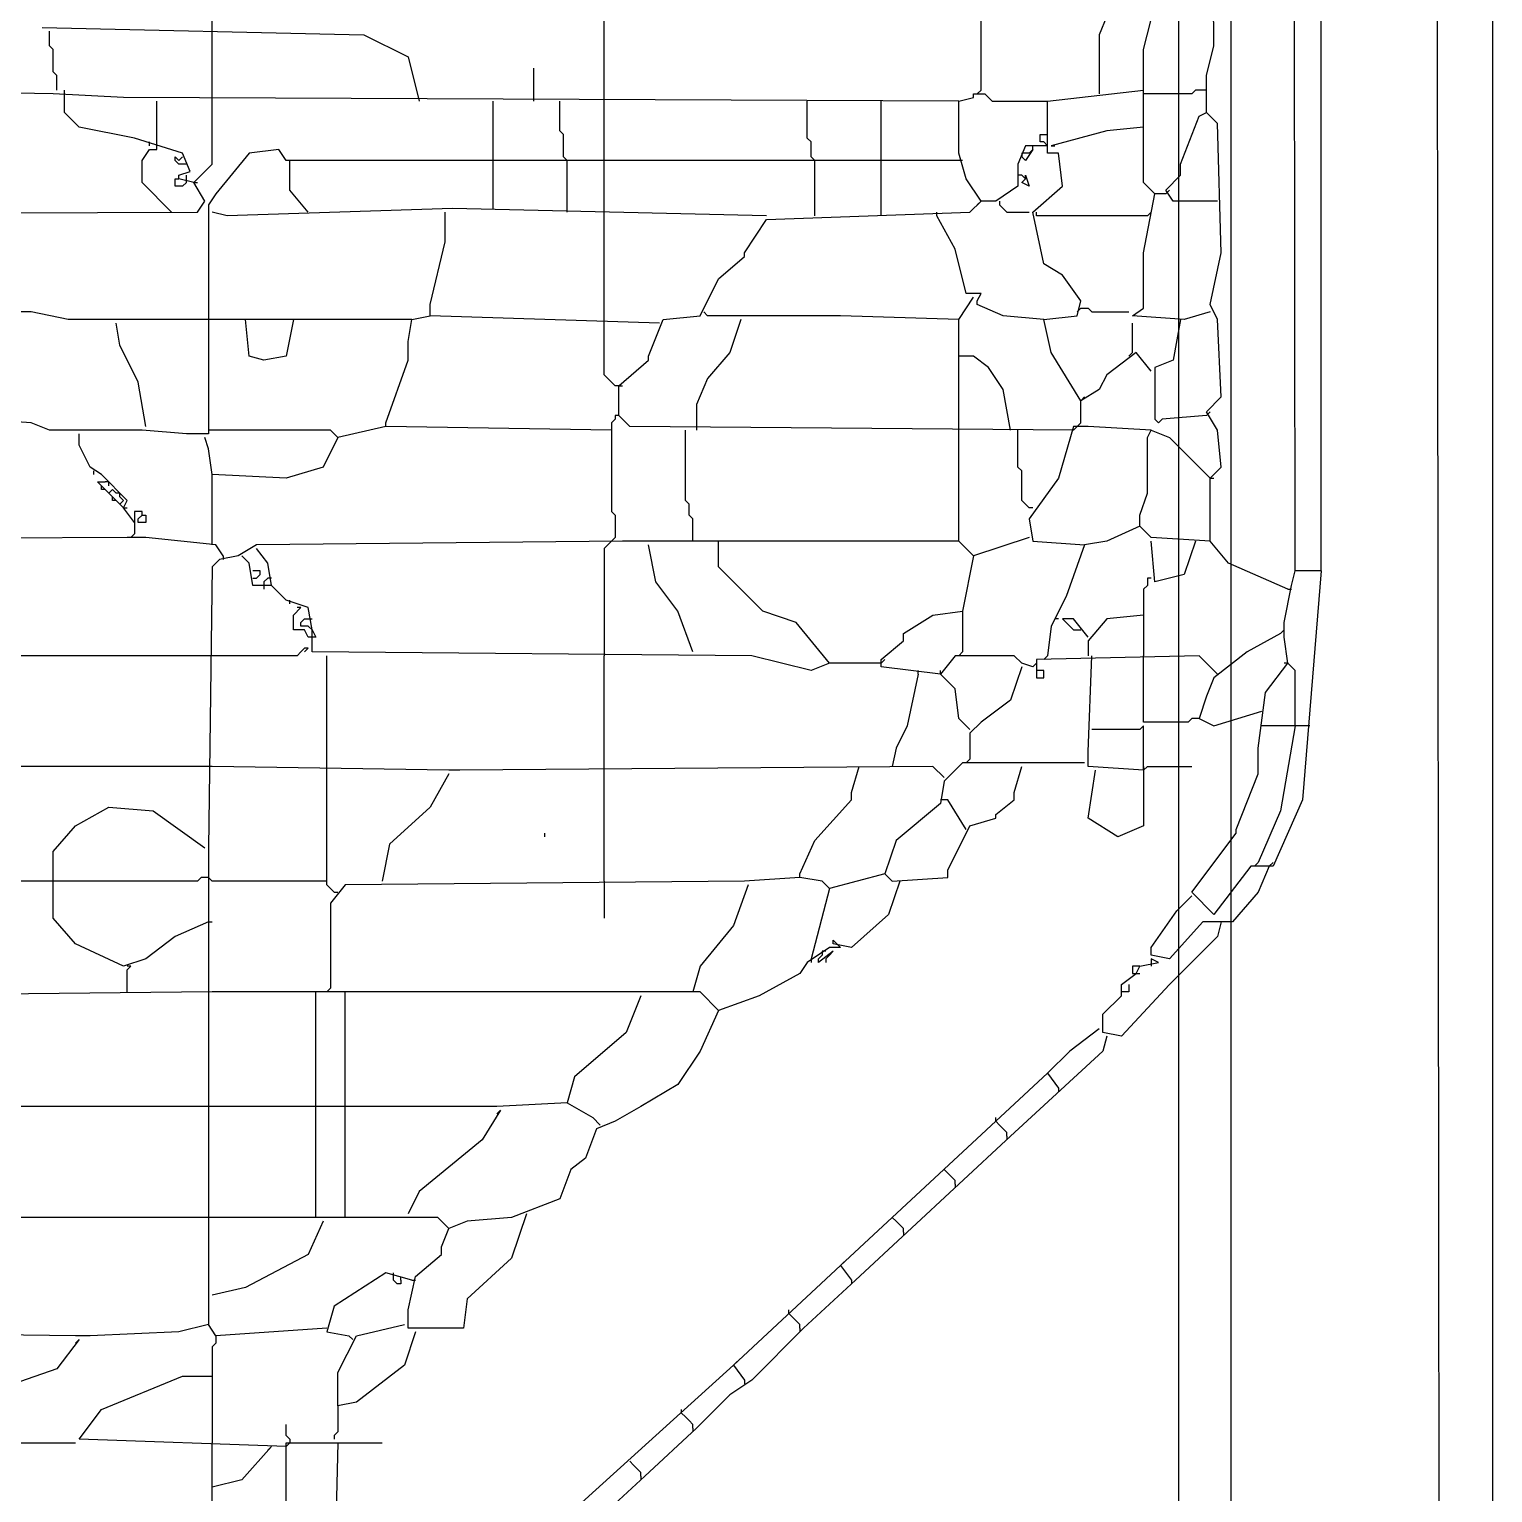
# Model space of a CAD drawing. Extents: x 4511820 to 5180432, y -1526536 to -944957.
# Drawn here: x 5149192.7 to 5149472.5, y -1028707.9 to -1028428.1 of the extents above; entities that cross this region are included whole.
import ezdxf

# ---------------------------------------------------------------- set-up
doc = ezdxf.new("R2010")
doc.units = 0
doc.header["$MEASUREMENT"] = 0
doc.layers.add('ZZ-chladenie', color=133, linetype='CONTINUOUS')

msp = doc.modelspace()

# ---------------------------------------------------------------- linework, layer by layer
at = {"layer": 'ZZ-chladenie'}
for p, q in [((5149472.5, -1028973.604), (5149472.5, -1026604.74)), ((5149472.5, -1028973.604), (5149472.5, -1026604.74)), ((5149412.5, -1028913.604), (5149412.5, -1026664.74)), ((5149422.5, -1028913.604), (5149422.5, -1026664.74)), ((5149462.295, -1028772.579), (5149461.589, -1028005.201)), ((5149434.737, -1028531.625), (5149434.03, -1028024.279)), ((5149439.683, -1028531.625), (5149439.683, -1028036.292)), ((5149419.191, -1028431.287), (5149418.485, -1028289.258)), ((5149227.701, -1028428.46), (5149227.701, -1028415.035)), ((5149302.601, -1028441.885), (5149302.601, -1028415.035)), ((5149374.675, -1028439.766), (5149374.675, -1028418.567)), ((5149398.7, -1028425.633), (5149397.286, -1028429.167)), ((5149405.766, -1028431.993), (5149407.886, -1028423.514)), ((5149195.196, -1028427.753), (5149256.671, -1028429.167)), ((5149196.61, -1028431.287), (5149196.61, -1028428.46)), ((5149227.701, -1028441.885), (5149227.701, -1028428.46)), ((5149197.317, -1028431.993), (5149196.61, -1028431.287)), ((5149256.671, -1028429.167), (5149265.15, -1028433.406)), ((5149397.286, -1028429.167), (5149397.286, -1028440.472)), ((5149417.778, -1028436.939), (5149419.191, -1028431.287)), ((5149197.317, -1028436.233), (5149197.317, -1028431.993)), ((5149265.15, -1028433.406), (5149267.271, -1028441.885)), ((5149405.766, -1028457.431), (5149405.766, -1028431.993)), ((5149198.023, -1028436.939), (5149197.317, -1028436.233)), ((5149198.023, -1028439.766), (5149198.023, -1028436.939)), ((5149289.175, -1028441.885), (5149289.175, -1028435.526)), ((5149417.778, -1028444.005), (5149417.778, -1028436.939)), ((5149197.317, -1028440.472), (5149159.16, -1028439.766)), ((5149199.436, -1028440.472), (5149199.436, -1028439.766)), ((5149374.675, -1028439.766), (5149373.968, -1028440.472)), ((5149387.394, -1028441.885), (5149405.766, -1028439.766)), ((5149415.659, -1028439.766), (5149414.952, -1028440.472)), ((5149417.778, -1028439.766), (5149415.659, -1028439.766)), ((5149210.742, -1028441.179), (5149197.317, -1028440.472)), ((5149199.436, -1028444.005), (5149199.436, -1028440.472)), ((5149370.436, -1028441.885), (5149210.742, -1028441.179)), ((5149217.101, -1028451.071), (5149217.101, -1028441.885)), ((5149227.701, -1028453.898), (5149227.701, -1028441.885)), ((5149281.403, -1028453.191), (5149281.403, -1028441.885)), ((5149294.122, -1028447.539), (5149294.122, -1028441.885)), ((5149302.601, -1028453.191), (5149302.601, -1028441.885)), ((5149341.464, -1028448.952), (5149341.464, -1028441.885)), ((5149355.597, -1028453.191), (5149355.597, -1028441.885)), ((5149370.436, -1028441.885), (5149373.262, -1028441.179)), ((5149370.436, -1028451.778), (5149370.436, -1028441.885)), ((5149373.262, -1028441.179), (5149373.262, -1028440.472)), ((5149373.262, -1028440.472), (5149375.382, -1028440.472)), ((5149375.382, -1028440.472), (5149376.795, -1028441.885)), ((5149376.795, -1028441.885), (5149387.394, -1028441.885)), ((5149387.394, -1028451.778), (5149387.394, -1028441.885)), ((5149414.952, -1028440.472), (5149405.766, -1028440.472)), ((5149202.262, -1028446.832), (5149199.436, -1028444.005)), ((5149412.832, -1028453.898), (5149416.365, -1028444.712)), ((5149416.365, -1028444.712), (5149417.778, -1028444.005)), ((5149419.898, -1028446.126), (5149417.778, -1028444.005)), ((5149212.862, -1028448.952), (5149202.262, -1028446.832)), ((5149294.828, -1028448.245), (5149294.122, -1028447.539)), ((5149294.828, -1028452.485), (5149294.828, -1028448.245)), ((5149385.981, -1028449.658), (5149385.981, -1028448.245)), ((5149385.981, -1028448.245), (5149387.394, -1028448.245)), ((5149398.7, -1028447.539), (5149388.101, -1028450.365)), ((5149405.766, -1028446.832), (5149398.7, -1028447.539)), ((5149420.605, -1028470.857), (5149419.898, -1028446.126)), ((5149222.048, -1028451.778), (5149212.862, -1028448.952)), ((5149214.275, -1028453.191), (5149215.688, -1028451.071)), ((5149215.688, -1028450.365), (5149215.688, -1028449.658)), ((5149215.688, -1028451.071), (5149217.101, -1028451.071)), ((5149240.419, -1028451.071), (5149234.766, -1028451.778)), ((5149241.832, -1028453.191), (5149240.419, -1028451.071)), ((5149342.171, -1028449.658), (5149341.464, -1028448.952)), ((5149342.171, -1028452.485), (5149342.171, -1028449.658)), ((5149383.155, -1028450.365), (5149381.741, -1028453.898)), ((5149387.394, -1028450.365), (5149383.155, -1028450.365)), ((5149384.568, -1028451.071), (5149383.155, -1028453.191)), ((5149384.568, -1028451.071), (5149383.861, -1028451.778)), ((5149384.568, -1028451.071), (5149384.568, -1028450.365)), ((5149386.688, -1028449.658), (5149385.981, -1028449.658)), ((5149387.394, -1028450.365), (5149386.688, -1028449.658)), ((5149388.101, -1028450.365), (5149388.807, -1028450.365)), ((5149214.275, -1028457.431), (5149214.275, -1028453.191)), ((5149220.635, -1028453.191), (5149220.635, -1028452.485)), ((5149220.635, -1028452.485), (5149221.341, -1028453.191)), ((5149221.341, -1028453.898), (5149220.635, -1028453.191)), ((5149221.341, -1028453.191), (5149222.048, -1028452.485)), ((5149222.754, -1028453.898), (5149221.341, -1028453.898)), ((5149223.461, -1028455.311), (5149222.048, -1028451.778)), ((5149224.167, -1028457.431), (5149227.701, -1028453.898)), ((5149234.766, -1028451.778), (5149228.407, -1028459.551)), ((5149371.142, -1028453.191), (5149241.832, -1028453.191)), ((5149242.539, -1028458.844), (5149242.539, -1028453.191)), ((5149281.403, -1028462.377), (5149281.403, -1028453.191)), ((5149295.535, -1028453.191), (5149294.828, -1028452.485)), ((5149295.535, -1028463.084), (5149295.535, -1028453.191)), ((5149302.601, -1028463.084), (5149302.601, -1028453.191)), ((5149342.878, -1028453.191), (5149342.171, -1028452.485)), ((5149342.878, -1028463.791), (5149342.878, -1028453.191)), ((5149355.597, -1028463.791), (5149355.597, -1028453.191)), ((5149371.849, -1028456.724), (5149370.436, -1028451.778)), ((5149381.741, -1028453.898), (5149381.741, -1028458.137)), ((5149383.155, -1028451.778), (5149382.448, -1028451.778)), ((5149382.448, -1028451.778), (5149382.448, -1028452.485)), ((5149383.155, -1028453.191), (5149382.448, -1028452.485)), ((5149383.861, -1028451.778), (5149383.155, -1028451.778)), ((5149389.514, -1028451.778), (5149387.394, -1028451.778)), ((5149390.221, -1028458.137), (5149389.514, -1028451.778)), ((5149412.832, -1028456.018), (5149412.832, -1028453.898)), ((5149221.341, -1028456.018), (5149223.461, -1028455.311)), ((5149221.341, -1028456.724), (5149221.341, -1028456.018)), ((5149222.754, -1028457.431), (5149222.754, -1028456.018)), ((5149382.448, -1028456.018), (5149381.741, -1028456.018)), ((5149383.155, -1028456.724), (5149382.448, -1028456.018)), ((5149383.155, -1028456.724), (5149383.155, -1028456.018)), ((5149383.155, -1028456.018), (5149383.861, -1028458.137)), ((5149410.006, -1028458.844), (5149412.832, -1028456.018)), ((5149219.928, -1028463.084), (5149214.275, -1028457.431)), ((5149220.635, -1028458.137), (5149220.635, -1028456.724)), ((5149220.635, -1028456.724), (5149221.341, -1028456.724)), ((5149222.048, -1028458.137), (5149220.635, -1028458.137)), ((5149224.167, -1028457.431), (5149221.341, -1028456.724)), ((5149222.754, -1028457.431), (5149222.048, -1028458.137)), ((5149224.167, -1028457.431), (5149224.874, -1028457.431)), ((5149226.287, -1028460.964), (5149224.167, -1028457.431)), ((5149246.072, -1028463.084), (5149242.539, -1028458.844)), ((5149374.675, -1028460.964), (5149371.849, -1028456.724)), ((5149381.741, -1028458.137), (5149377.502, -1028460.964)), ((5149382.448, -1028457.431), (5149383.155, -1028456.724)), ((5149383.861, -1028458.137), (5149382.448, -1028457.431)), ((5149384.568, -1028463.084), (5149390.221, -1028458.137)), ((5149407.886, -1028459.551), (5149405.766, -1028457.431)), ((5149410.006, -1028459.551), (5149410.712, -1028458.844)), ((5149411.419, -1028460.964), (5149410.006, -1028458.844)), ((5149224.874, -1028463.084), (5149226.287, -1028460.964)), ((5149228.407, -1028459.551), (5149226.994, -1028461.671)), ((5149226.994, -1028461.671), (5149226.994, -1028505.48)), ((5149372.555, -1028463.084), (5149374.675, -1028460.964)), ((5149374.675, -1028460.964), (5149373.968, -1028461.671)), ((5149377.502, -1028460.964), (5149374.675, -1028460.964)), ((5149378.208, -1028460.964), (5149378.208, -1028461.671)), ((5149378.208, -1028461.671), (5149378.915, -1028462.377)), ((5149405.766, -1028470.857), (5149407.886, -1028459.551)), ((5149410.006, -1028459.551), (5149407.886, -1028459.551)), ((5149419.898, -1028460.964), (5149411.419, -1028460.964)), ((5149030.556, -1028463.791), (5149224.874, -1028463.084)), ((5149230.527, -1028463.791), (5149227.701, -1028463.084)), ((5149273.63, -1028462.377), (5149230.527, -1028463.791)), ((5149272.217, -1028468.737), (5149272.217, -1028463.084)), ((5149333.692, -1028463.791), (5149273.63, -1028462.377)), ((5149302.601, -1028483.576), (5149302.601, -1028463.084)), ((5149329.453, -1028470.857), (5149333.692, -1028464.497)), ((5149333.692, -1028464.497), (5149372.555, -1028463.084)), ((5149366.196, -1028463.791), (5149366.196, -1028463.084)), ((5149369.729, -1028470.15), (5149366.196, -1028463.791)), ((5149378.915, -1028462.377), (5149379.621, -1028463.084)), ((5149379.621, -1028463.084), (5149383.861, -1028463.084)), ((5149386.688, -1028472.976), (5149384.568, -1028463.084)), ((5149385.275, -1028463.791), (5149385.275, -1028463.084)), ((5149406.473, -1028463.791), (5149385.275, -1028463.791)), ((5149406.473, -1028463.791), (5149407.18, -1028463.084)), ((5149269.39, -1028480.749), (5149272.217, -1028468.737)), ((5149371.849, -1028478.629), (5149369.729, -1028470.15)), ((5149324.506, -1028475.803), (5149329.453, -1028471.563)), ((5149329.453, -1028471.563), (5149329.453, -1028470.857)), ((5149390.221, -1028475.096), (5149386.688, -1028472.976)), ((5149405.766, -1028481.455), (5149405.766, -1028470.857)), ((5149418.485, -1028480.749), (5149420.605, -1028470.857)), ((5149320.973, -1028482.869), (5149324.506, -1028475.803)), ((5149393.754, -1028480.042), (5149390.221, -1028475.096)), ((5149374.675, -1028478.629), (5149371.849, -1028478.629)), ((5149373.968, -1028480.042), (5149374.675, -1028478.629)), ((5149193.076, -1028482.162), (5149039.035, -1028481.455)), ((5149269.39, -1028482.869), (5149269.39, -1028480.749)), ((5149370.436, -1028483.576), (5149373.262, -1028479.336)), ((5149373.968, -1028480.749), (5149373.968, -1028480.042)), ((5149378.915, -1028482.869), (5149373.968, -1028480.749)), ((5149393.047, -1028482.869), (5149393.754, -1028480.042)), ((5149393.754, -1028481.455), (5149393.047, -1028482.162)), ((5149393.754, -1028481.455), (5149395.167, -1028481.455)), ((5149395.167, -1028481.455), (5149395.873, -1028482.162)), ((5149403.646, -1028482.869), (5149405.766, -1028481.455)), ((5149419.898, -1028483.576), (5149418.485, -1028480.749)), ((5149200.143, -1028483.576), (5149193.076, -1028482.162)), ((5149227.701, -1028483.576), (5149200.143, -1028483.576)), ((5149210.035, -1028488.522), (5149209.328, -1028484.282)), ((5149265.857, -1028483.576), (5149227.701, -1028483.576)), ((5149234.766, -1028490.641), (5149234.06, -1028483.576)), ((5149243.246, -1028483.576), (5149241.832, -1028490.641)), ((5149265.15, -1028487.815), (5149265.857, -1028483.576)), ((5149265.857, -1028483.576), (5149269.39, -1028482.869)), ((5149313.2, -1028484.282), (5149269.39, -1028482.869)), ((5149302.601, -1028494.175), (5149302.601, -1028483.576)), ((5149311.08, -1028490.641), (5149313.907, -1028483.576)), ((5149313.907, -1028483.576), (5149320.973, -1028482.869)), ((5149322.386, -1028482.869), (5149321.68, -1028482.162)), ((5149347.824, -1028482.869), (5149322.386, -1028482.869)), ((5149328.746, -1028483.576), (5149326.625, -1028489.935)), ((5149370.436, -1028483.576), (5149347.824, -1028482.869)), ((5149370.436, -1028490.641), (5149370.436, -1028483.576)), ((5149386.688, -1028483.576), (5149378.915, -1028482.869)), ((5149386.688, -1028483.576), (5149393.047, -1028482.869)), ((5149388.101, -1028489.935), (5149386.688, -1028483.576)), ((5149395.873, -1028482.162), (5149402.94, -1028482.162)), ((5149413.539, -1028483.576), (5149403.646, -1028482.869)), ((5149403.646, -1028489.935), (5149403.646, -1028484.282)), ((5149412.832, -1028483.576), (5149411.419, -1028491.348)), ((5149418.485, -1028482.162), (5149413.539, -1028483.576)), ((5149420.605, -1028498.414), (5149419.898, -1028483.576)), ((5149213.568, -1028495.588), (5149210.035, -1028488.522)), ((5149265.15, -1028491.348), (5149265.15, -1028487.815)), ((5149326.625, -1028489.935), (5149322.386, -1028494.881)), ((5149393.754, -1028499.121), (5149388.101, -1028489.935)), ((5149404.353, -1028489.935), (5149398.7, -1028494.175)), ((5149403.646, -1028489.935), (5149402.94, -1028490.641)), ((5149407.18, -1028493.468), (5149404.353, -1028489.935)), ((5149237.593, -1028491.348), (5149234.766, -1028490.641)), ((5149241.832, -1028490.641), (5149237.593, -1028491.348)), ((5149260.911, -1028503.361), (5149265.15, -1028491.348)), ((5149305.428, -1028496.294), (5149311.08, -1028491.348)), ((5149311.08, -1028491.348), (5149311.08, -1028490.641)), ((5149370.436, -1028504.774), (5149370.436, -1028490.641)), ((5149373.262, -1028490.641), (5149370.436, -1028490.641)), ((5149376.089, -1028492.762), (5149373.262, -1028490.641)), ((5149378.915, -1028497.001), (5149376.089, -1028492.762)), ((5149411.419, -1028491.348), (5149407.886, -1028492.762)), ((5149407.886, -1028492.762), (5149407.886, -1028502.654)), ((5149214.982, -1028504.067), (5149213.568, -1028495.588)), ((5149303.307, -1028494.881), (5149302.601, -1028494.175)), ((5149304.014, -1028495.588), (5149303.307, -1028494.881)), ((5149304.721, -1028496.294), (5149304.014, -1028495.588)), ((5149322.386, -1028494.881), (5149320.266, -1028499.828)), ((5149398.7, -1028494.175), (5149397.286, -1028497.001)), ((5149305.428, -1028496.294), (5149304.721, -1028496.294)), ((5149305.428, -1028496.294), (5149306.134, -1028496.294)), ((5149305.428, -1028501.948), (5149305.428, -1028496.294)), ((5149380.328, -1028504.774), (5149378.915, -1028497.001)), ((5149397.286, -1028497.001), (5149393.754, -1028499.121)), ((5149393.754, -1028499.121), (5149394.46, -1028498.414)), ((5149417.778, -1028501.241), (5149420.605, -1028498.414)), ((5149320.266, -1028499.828), (5149320.266, -1028504.774)), ((5149393.754, -1028503.361), (5149393.754, -1028499.121)), ((5149417.778, -1028501.948), (5149418.485, -1028501.241)), ((5149419.898, -1028504.774), (5149417.778, -1028501.241)), ((5149193.076, -1028503.361), (5149182.478, -1028502.654)), ((5149196.61, -1028504.774), (5149193.076, -1028503.361)), ((5149260.911, -1028504.067), (5149251.725, -1028506.187)), ((5149260.911, -1028504.067), (5149260.911, -1028503.361)), ((5149304.014, -1028504.774), (5149260.911, -1028504.067)), ((5149304.721, -1028502.654), (5149304.014, -1028503.361)), ((5149304.014, -1028503.361), (5149304.014, -1028520.319)), ((5149305.428, -1028501.948), (5149304.721, -1028501.948)), ((5149304.721, -1028501.948), (5149304.721, -1028502.654)), ((5149307.547, -1028504.067), (5149305.428, -1028501.948)), ((5149392.341, -1028504.774), (5149307.547, -1028504.067)), ((5149392.341, -1028504.067), (5149389.514, -1028513.96)), ((5149393.047, -1028504.067), (5149392.341, -1028504.774)), ((5149395.167, -1028504.067), (5149392.341, -1028504.067)), ((5149393.754, -1028503.361), (5149393.047, -1028504.067)), ((5149407.18, -1028504.774), (5149395.167, -1028504.067)), ((5149407.886, -1028502.654), (5149408.593, -1028503.361)), ((5149409.299, -1028502.654), (5149408.593, -1028503.361)), ((5149417.778, -1028501.948), (5149409.299, -1028502.654)), ((5149214.275, -1028504.774), (5149196.61, -1028504.774)), ((5149202.262, -1028507.6), (5149202.262, -1028505.48)), ((5149222.754, -1028505.48), (5149214.275, -1028504.774)), ((5149226.994, -1028505.48), (5149222.754, -1028505.48)), ((5149226.994, -1028508.307), (5149226.287, -1028506.187)), ((5149227.701, -1028504.774), (5149226.994, -1028504.774)), ((5149250.312, -1028504.774), (5149227.701, -1028504.774)), ((5149251.725, -1028506.187), (5149248.898, -1028511.84)), ((5149251.019, -1028505.48), (5149250.312, -1028504.774)), ((5149251.725, -1028506.187), (5149251.019, -1028505.48)), ((5149318.146, -1028518.199), (5149318.146, -1028504.774)), ((5149370.436, -1028525.972), (5149370.436, -1028504.774)), ((5149381.741, -1028511.84), (5149381.741, -1028504.774)), ((5149406.473, -1028506.187), (5149407.18, -1028504.774)), ((5149406.473, -1028516.786), (5149406.473, -1028506.187)), ((5149407.18, -1028504.774), (5149410.712, -1028506.187)), ((5149410.712, -1028506.187), (5149418.485, -1028513.96)), ((5149420.605, -1028511.84), (5149419.898, -1028504.774)), ((5149204.382, -1028511.84), (5149202.262, -1028507.6)), ((5149227.701, -1028513.253), (5149226.994, -1028508.307)), ((5149206.502, -1028513.253), (5149204.382, -1028511.84)), ((5149205.089, -1028513.253), (5149205.089, -1028512.546)), ((5149248.898, -1028511.84), (5149241.832, -1028513.96)), ((5149382.448, -1028512.546), (5149381.741, -1028511.84)), ((5149382.448, -1028518.199), (5149382.448, -1028512.546)), ((5149418.485, -1028513.96), (5149420.605, -1028511.84)), ((5149210.742, -1028519.612), (5149205.796, -1028514.666)), ((5149205.796, -1028514.666), (5149207.209, -1028514.666)), ((5149211.448, -1028518.199), (5149206.502, -1028513.253)), ((5149206.502, -1028516.08), (5149206.502, -1028515.373)), ((5149207.915, -1028514.666), (5149207.209, -1028514.666)), ((5149207.915, -1028515.373), (5149207.915, -1028514.666)), ((5149227.701, -1028526.679), (5149227.701, -1028513.253)), ((5149241.832, -1028513.96), (5149227.701, -1028513.253)), ((5149389.514, -1028513.96), (5149383.861, -1028521.732)), ((5149418.485, -1028513.96), (5149419.191, -1028513.96)), ((5149418.485, -1028525.972), (5149418.485, -1028513.96)), ((5149207.209, -1028516.08), (5149206.502, -1028516.08)), ((5149207.915, -1028516.786), (5149207.209, -1028516.08)), ((5149208.622, -1028516.08), (5149207.915, -1028516.786)), ((5149209.328, -1028516.786), (5149208.622, -1028516.08)), ((5149208.622, -1028518.199), (5149208.622, -1028517.493)), ((5149209.328, -1028518.199), (5149208.622, -1028518.199)), ((5149210.035, -1028516.786), (5149209.328, -1028516.786)), ((5149210.035, -1028517.493), (5149210.035, -1028516.786)), ((5149210.742, -1028518.199), (5149210.035, -1028517.493)), ((5149210.035, -1028518.906), (5149210.742, -1028518.199)), ((5149210.742, -1028519.612), (5149211.448, -1028518.199)), ((5149318.853, -1028518.906), (5149318.146, -1028518.199)), ((5149383.155, -1028518.906), (5149382.448, -1028518.199)), ((5149405.059, -1028521.026), (5149406.473, -1028516.786)), ((5149210.742, -1028519.612), (5149210.035, -1028518.906)), ((5149210.742, -1028519.612), (5149211.448, -1028519.612)), ((5149212.862, -1028522.439), (5149210.742, -1028519.612)), ((5149214.275, -1028520.319), (5149212.862, -1028520.319)), ((5149212.862, -1028520.319), (5149212.862, -1028524.559)), ((5149213.568, -1028521.732), (5149214.275, -1028521.026)), ((5149214.275, -1028521.026), (5149214.275, -1028520.319)), ((5149214.275, -1028521.026), (5149214.982, -1028521.026)), ((5149214.982, -1028521.026), (5149214.982, -1028522.439)), ((5149304.014, -1028520.319), (5149304.721, -1028521.026)), ((5149304.721, -1028521.026), (5149304.721, -1028525.266)), ((5149318.853, -1028521.026), (5149318.853, -1028518.906)), ((5149319.559, -1028521.732), (5149318.853, -1028521.026)), ((5149383.861, -1028519.612), (5149383.155, -1028518.906)), ((5149384.568, -1028519.612), (5149383.861, -1028519.612)), ((5149405.059, -1028523.146), (5149405.059, -1028521.026)), ((5149213.568, -1028522.439), (5149213.568, -1028521.732)), ((5149214.982, -1028522.439), (5149213.568, -1028522.439)), ((5149319.559, -1028525.972), (5149319.559, -1028521.732)), ((5149383.861, -1028521.732), (5149384.568, -1028525.972)), ((5149405.059, -1028523.146), (5149398.7, -1028525.972)), ((5149407.18, -1028525.266), (5149405.059, -1028523.146)), ((5149211.448, -1028525.266), (5149077.192, -1028525.972)), ((5149214.982, -1028525.266), (5149211.448, -1028525.266)), ((5149212.862, -1028524.559), (5149212.155, -1028525.266)), ((5149228.407, -1028526.679), (5149214.982, -1028525.266)), ((5149306.134, -1028525.972), (5149236.18, -1028526.679)), ((5149304.014, -1028525.972), (5149303.307, -1028526.679)), ((5149304.721, -1028525.266), (5149304.014, -1028525.972)), ((5149370.436, -1028525.972), (5149306.134, -1028525.972)), ((5149324.506, -1028530.919), (5149324.506, -1028525.972)), ((5149373.262, -1028528.798), (5149370.436, -1028525.972)), ((5149383.861, -1028525.266), (5149373.262, -1028528.798)), ((5149384.568, -1028525.972), (5149394.46, -1028526.679)), ((5149398.7, -1028525.972), (5149394.46, -1028526.679)), ((5149418.485, -1028525.972), (5149407.18, -1028525.266)), ((5149407.886, -1028533.745), (5149407.18, -1028525.972)), ((5149415.659, -1028525.972), (5149413.539, -1028532.332)), ((5149422.018, -1028530.212), (5149418.485, -1028525.972)), ((5149229.82, -1028528.798), (5149228.407, -1028526.679)), ((5149232.646, -1028528.798), (5149229.114, -1028529.505)), ((5149229.82, -1028528.798), (5149229.82, -1028529.505)), ((5149236.18, -1028526.679), (5149232.646, -1028528.798)), ((5149234.766, -1028530.212), (5149233.353, -1028528.798)), ((5149238.3, -1028530.212), (5149236.18, -1028527.385)), ((5149303.307, -1028526.679), (5149302.601, -1028527.385)), ((5149302.601, -1028527.385), (5149302.601, -1028547.877)), ((5149312.494, -1028533.745), (5149311.08, -1028526.679)), ((5149373.262, -1028528.798), (5149371.142, -1028539.398)), ((5149394.46, -1028526.679), (5149390.927, -1028536.571)), ((5149227.701, -1028530.919), (5149226.994, -1028584.621)), ((5149229.114, -1028529.505), (5149227.701, -1028530.919)), ((5149235.473, -1028534.451), (5149234.766, -1028530.212)), ((5149236.887, -1028531.625), (5149235.473, -1028531.625)), ((5149236.887, -1028532.332), (5149236.887, -1028531.625)), ((5149239.006, -1028534.451), (5149238.3, -1028530.212)), ((5149332.985, -1028539.398), (5149324.506, -1028530.919)), ((5149433.324, -1028535.158), (5149422.018, -1028530.212)), ((5149434.03, -1028534.451), (5149434.737, -1028531.625)), ((5149439.683, -1028531.625), (5149434.737, -1028531.625)), ((5149439.683, -1028531.625), (5149436.15, -1028575.434)), ((5149235.473, -1028533.038), (5149236.18, -1028533.038)), ((5149239.006, -1028534.451), (5149235.473, -1028534.451)), ((5149236.18, -1028533.038), (5149236.887, -1028532.332)), ((5149238.3, -1028533.038), (5149237.593, -1028533.745)), ((5149237.593, -1028533.745), (5149237.593, -1028534.451)), ((5149237.593, -1028534.451), (5149237.593, -1028535.158)), ((5149239.006, -1028533.038), (5149238.3, -1028533.038)), ((5149241.832, -1028537.278), (5149239.006, -1028534.451)), ((5149316.733, -1028539.398), (5149312.494, -1028533.745)), ((5149406.473, -1028534.451), (5149405.766, -1028535.158)), ((5149407.18, -1028533.038), (5149406.473, -1028533.038)), ((5149406.473, -1028533.038), (5149406.473, -1028534.451)), ((5149413.539, -1028532.332), (5149407.886, -1028533.745)), ((5149432.617, -1028541.518), (5149434.03, -1028534.451)), ((5149246.072, -1028538.691), (5149241.832, -1028537.278)), ((5149242.539, -1028537.984), (5149242.539, -1028537.278)), ((5149390.927, -1028536.571), (5149388.101, -1028542.224)), ((5149405.766, -1028535.158), (5149405.766, -1028547.877)), ((5149433.324, -1028535.158), (5149434.03, -1028535.158)), ((5149243.246, -1028540.105), (5149244.659, -1028538.691)), ((5149243.246, -1028542.931), (5149243.246, -1028540.105)), ((5149244.659, -1028538.691), (5149243.953, -1028538.691)), ((5149246.779, -1028542.931), (5149246.072, -1028538.691)), ((5149319.559, -1028547.171), (5149316.733, -1028539.398)), ((5149339.345, -1028541.518), (5149332.985, -1028539.398)), ((5149359.837, -1028543.637), (5149365.489, -1028540.105)), ((5149365.489, -1028540.105), (5149371.142, -1028539.398)), ((5149371.142, -1028539.398), (5149371.142, -1028547.171)), ((5149405.766, -1028540.105), (5149398.7, -1028540.811)), ((5149245.366, -1028542.931), (5149243.246, -1028542.931)), ((5149244.659, -1028541.518), (5149245.366, -1028540.811)), ((5149244.659, -1028542.224), (5149244.659, -1028541.518)), ((5149246.072, -1028542.224), (5149244.659, -1028542.224)), ((5149245.366, -1028540.811), (5149246.072, -1028540.811)), ((5149246.072, -1028544.344), (5149245.366, -1028542.931)), ((5149246.072, -1028540.811), (5149246.779, -1028540.811)), ((5149246.779, -1028542.931), (5149246.072, -1028542.224)), ((5149246.779, -1028547.171), (5149246.779, -1028542.931)), ((5149246.779, -1028542.931), (5149247.485, -1028544.344)), ((5149345.704, -1028549.29), (5149339.345, -1028541.518)), ((5149388.101, -1028542.224), (5149387.394, -1028547.877)), ((5149389.514, -1028540.811), (5149388.807, -1028540.811)), ((5149392.341, -1028540.811), (5149390.221, -1028540.811)), ((5149390.221, -1028540.811), (5149392.341, -1028542.931)), ((5149395.167, -1028544.344), (5149392.341, -1028540.811)), ((5149392.341, -1028542.931), (5149393.754, -1028542.931)), ((5149398.7, -1028540.811), (5149395.167, -1028545.05)), ((5149431.911, -1028543.637), (5149432.617, -1028542.931)), ((5149432.617, -1028544.344), (5149432.617, -1028541.518)), ((5149247.485, -1028544.344), (5149246.072, -1028544.344)), ((5149355.597, -1028548.584), (5149359.837, -1028545.05)), ((5149359.837, -1028545.05), (5149359.837, -1028543.637)), ((5149395.167, -1028545.05), (5149395.167, -1028547.877)), ((5149431.911, -1028543.637), (5149425.551, -1028547.171)), ((5149433.324, -1028549.29), (5149432.617, -1028544.344)), ((5149227.701, -1028547.877), (5149077.192, -1028547.877)), ((5149243.953, -1028547.877), (5149227.701, -1028547.877)), ((5149244.659, -1028547.171), (5149243.953, -1028547.877)), ((5149245.366, -1028546.464), (5149244.659, -1028547.171)), ((5149246.072, -1028546.464), (5149245.366, -1028547.171)), ((5149246.072, -1028546.464), (5149245.366, -1028546.464)), ((5149330.866, -1028547.877), (5149246.779, -1028547.171)), ((5149249.605, -1028569.075), (5149249.605, -1028547.877)), ((5149302.601, -1028569.075), (5149302.601, -1028547.877)), ((5149342.171, -1028550.703), (5149330.866, -1028547.877)), ((5149355.597, -1028549.29), (5149356.303, -1028548.584)), ((5149355.597, -1028549.997), (5149355.597, -1028548.584)), ((5149369.729, -1028547.877), (5149366.902, -1028551.41)), ((5149381.034, -1028547.877), (5149369.729, -1028547.877)), ((5149371.142, -1028547.171), (5149370.436, -1028547.877)), ((5149382.448, -1028549.29), (5149381.034, -1028547.877)), ((5149416.365, -1028547.877), (5149385.275, -1028548.584)), ((5149385.275, -1028548.584), (5149385.275, -1028552.116)), ((5149387.394, -1028547.877), (5149386.688, -1028548.584)), ((5149395.167, -1028566.249), (5149395.873, -1028547.877)), ((5149405.766, -1028560.596), (5149405.766, -1028547.877)), ((5149419.898, -1028551.41), (5149416.365, -1028547.877)), ((5149425.551, -1028547.171), (5149419.191, -1028552.116)), ((5149345.704, -1028549.29), (5149342.171, -1028550.703)), ((5149355.597, -1028549.29), (5149345.704, -1028549.29)), ((5149366.902, -1028551.41), (5149355.597, -1028549.997)), ((5149362.663, -1028551.41), (5149360.543, -1028561.303)), ((5149362.663, -1028551.41), (5149362.663, -1028550.703)), ((5149366.902, -1028551.41), (5149366.902, -1028550.703)), ((5149369.729, -1028554.237), (5149366.902, -1028551.41)), ((5149382.448, -1028549.997), (5149380.328, -1028556.356)), ((5149384.568, -1028549.997), (5149382.448, -1028549.29)), ((5149384.568, -1028549.997), (5149385.275, -1028549.29)), ((5149386.688, -1028550.703), (5149385.275, -1028550.703)), ((5149386.688, -1028552.116), (5149386.688, -1028550.703)), ((5149429.084, -1028554.943), (5149433.324, -1028549.29)), ((5149433.324, -1028549.29), (5149432.617, -1028549.29)), ((5149434.03, -1028549.997), (5149433.324, -1028549.29)), ((5149434.737, -1028550.703), (5149434.03, -1028549.997)), ((5149434.737, -1028561.303), (5149434.737, -1028550.703)), ((5149370.436, -1028559.889), (5149369.729, -1028554.237)), ((5149385.275, -1028552.116), (5149386.688, -1028552.116)), ((5149419.191, -1028552.116), (5149417.778, -1028555.65)), ((5149380.328, -1028556.356), (5149374.675, -1028560.596)), ((5149417.778, -1028555.65), (5149416.365, -1028559.889)), ((5149427.671, -1028565.542), (5149429.084, -1028554.943)), ((5149372.555, -1028562.009), (5149370.436, -1028559.889)), ((5149414.952, -1028559.889), (5149414.245, -1028560.596)), ((5149416.365, -1028559.889), (5149414.952, -1028559.889)), ((5149416.365, -1028559.889), (5149419.191, -1028561.303)), ((5149419.191, -1028561.303), (5149428.377, -1028558.476)), ((5149360.543, -1028561.303), (5149358.423, -1028565.542)), ((5149374.675, -1028560.596), (5149372.555, -1028562.716)), ((5149372.555, -1028562.716), (5149372.555, -1028567.662)), ((5149405.059, -1028562.009), (5149395.873, -1028562.009)), ((5149405.766, -1028561.303), (5149405.059, -1028562.009)), ((5149414.245, -1028560.596), (5149405.766, -1028560.596)), ((5149405.766, -1028569.782), (5149405.766, -1028561.303)), ((5149437.564, -1028561.303), (5149428.377, -1028561.303)), ((5149434.737, -1028561.303), (5149431.911, -1028577.555)), ((5149358.423, -1028565.542), (5149357.716, -1028569.075)), ((5149427.671, -1028570.489), (5149427.671, -1028565.542)), ((5149371.142, -1028568.369), (5149367.609, -1028571.902)), ((5149373.968, -1028568.369), (5149371.142, -1028568.369)), ((5149372.555, -1028567.662), (5149371.849, -1028568.369)), ((5149394.46, -1028568.369), (5149373.968, -1028568.369)), ((5149395.167, -1028569.075), (5149395.167, -1028566.249)), ((5149227.701, -1028569.075), (5149077.192, -1028569.075)), ((5149272.923, -1028569.782), (5149227.701, -1028569.075)), ((5149249.605, -1028591.687), (5149249.605, -1028569.075)), ((5149272.923, -1028570.489), (5149269.39, -1028576.848)), ((5149275.044, -1028569.782), (5149272.923, -1028569.782)), ((5149365.489, -1028569.075), (5149275.044, -1028569.782)), ((5149302.601, -1028590.98), (5149302.601, -1028569.075)), ((5149349.944, -1028574.021), (5149351.357, -1028569.075)), ((5149367.609, -1028571.195), (5149365.489, -1028569.075)), ((5149381.034, -1028574.021), (5149382.448, -1028569.075)), ((5149405.766, -1028569.782), (5149395.167, -1028569.075)), ((5149395.167, -1028578.968), (5149396.58, -1028569.782)), ((5149405.766, -1028569.075), (5149405.766, -1028569.782)), ((5149405.766, -1028569.782), (5149406.473, -1028569.075)), ((5149405.766, -1028569.782), (5149405.766, -1028580.381)), ((5149406.473, -1028569.075), (5149414.952, -1028569.075)), ((5149423.432, -1028581.088), (5149427.671, -1028570.489)), ((5149349.944, -1028575.434), (5149349.944, -1028574.021)), ((5149367.609, -1028571.902), (5149366.902, -1028576.141)), ((5149381.034, -1028575.434), (5149381.034, -1028574.021)), ((5149201.556, -1028580.381), (5149207.915, -1028576.848)), ((5149207.915, -1028576.848), (5149216.395, -1028577.555)), ((5149269.39, -1028576.848), (5149261.618, -1028583.914)), ((5149342.878, -1028583.207), (5149349.944, -1028575.434)), ((5149366.902, -1028576.141), (5149358.423, -1028583.207)), ((5149367.609, -1028575.434), (5149366.902, -1028575.434)), ((5149368.316, -1028575.434), (5149367.609, -1028575.434)), ((5149371.849, -1028581.088), (5149368.316, -1028575.434)), ((5149377.502, -1028578.262), (5149381.034, -1028575.434)), ((5149436.15, -1028575.434), (5149430.498, -1028588.154)), ((5149216.395, -1028577.555), (5149226.287, -1028584.621)), ((5149372.555, -1028580.381), (5149377.502, -1028578.968)), ((5149377.502, -1028578.968), (5149377.502, -1028578.262)), ((5149400.82, -1028582.501), (5149395.167, -1028578.968)), ((5149431.911, -1028577.555), (5149427.671, -1028587.447)), ((5149197.317, -1028585.327), (5149201.556, -1028580.381)), ((5149291.296, -1028582.501), (5149291.296, -1028581.794)), ((5149368.316, -1028588.86), (5149372.555, -1028580.381)), ((5149405.766, -1028580.381), (5149400.82, -1028582.501)), ((5149414.952, -1028593.1), (5149423.432, -1028581.794)), ((5149423.432, -1028581.794), (5149423.432, -1028581.088)), ((5149197.317, -1028598.046), (5149197.317, -1028585.327)), ((5149226.994, -1028584.621), (5149226.994, -1028598.753)), ((5149261.618, -1028583.914), (5149260.205, -1028590.98)), ((5149340.051, -1028589.567), (5149342.878, -1028583.207)), ((5149358.423, -1028583.207), (5149356.303, -1028589.567)), ((5149426.258, -1028588.154), (5149419.191, -1028597.34)), ((5149430.498, -1028588.154), (5149426.258, -1028588.154)), ((5149427.671, -1028587.447), (5149426.964, -1028588.154)), ((5149429.791, -1028588.154), (5149427.671, -1028593.1)), ((5149429.791, -1028588.154), (5149430.498, -1028587.447)), ((5149196.61, -1028590.98), (5149077.192, -1028590.98)), ((5149224.874, -1028590.98), (5149196.61, -1028590.98)), ((5149225.58, -1028590.273), (5149224.874, -1028590.98)), ((5149226.287, -1028590.273), (5149225.58, -1028590.273)), ((5149226.994, -1028590.273), (5149226.287, -1028590.273)), ((5149227.701, -1028590.98), (5149226.994, -1028590.273)), ((5149249.605, -1028590.98), (5149227.701, -1028590.98)), ((5149329.453, -1028590.98), (5149253.139, -1028591.687)), ((5149302.601, -1028590.98), (5149302.601, -1028598.046)), ((5149340.051, -1028590.273), (5149329.453, -1028590.98)), ((5149340.051, -1028590.273), (5149340.051, -1028589.567)), ((5149344.291, -1028590.98), (5149340.051, -1028590.273)), ((5149345.704, -1028592.393), (5149344.291, -1028590.98)), ((5149356.303, -1028589.567), (5149345.704, -1028592.393)), ((5149356.303, -1028589.567), (5149357.716, -1028590.98)), ((5149359.13, -1028590.98), (5149357.01, -1028597.34)), ((5149357.716, -1028590.98), (5149368.316, -1028590.273)), ((5149368.316, -1028590.273), (5149368.316, -1028588.86)), ((5149250.312, -1028592.393), (5149249.605, -1028591.687)), ((5149253.139, -1028591.687), (5149250.312, -1028595.22)), ((5149251.019, -1028593.1), (5149250.312, -1028592.393)), ((5149251.019, -1028593.1), (5149251.725, -1028593.1)), ((5149330.159, -1028591.687), (5149327.332, -1028599.459)), ((5149345.704, -1028592.393), (5149342.171, -1028605.819)), ((5149412.125, -1028596.633), (5149414.952, -1028593.807)), ((5149419.191, -1028597.34), (5149414.952, -1028593.1)), ((5149427.671, -1028593.1), (5149422.725, -1028598.753)), ((5149250.312, -1028595.22), (5149250.312, -1028611.472)), ((5149201.556, -1028602.993), (5149197.317, -1028598.046)), ((5149226.994, -1028598.753), (5149220.635, -1028601.58)), ((5149226.994, -1028598.753), (5149227.701, -1028598.753)), ((5149226.994, -1028598.753), (5149226.994, -1028675.773)), ((5149357.01, -1028597.34), (5149349.944, -1028603.699)), ((5149407.18, -1028603.699), (5149412.125, -1028596.633)), ((5149417.072, -1028598.753), (5149410.712, -1028605.819)), ((5149422.725, -1028598.753), (5149417.072, -1028598.753)), ((5149420.605, -1028598.753), (5149419.898, -1028601.58)), ((5149220.635, -1028601.58), (5149214.982, -1028605.819)), ((5149327.332, -1028599.459), (5149320.973, -1028607.232)), ((5149419.898, -1028601.58), (5149410.712, -1028610.765)), ((5149210.742, -1028607.232), (5149201.556, -1028602.993)), ((5149345.704, -1028603.699), (5149341.464, -1028606.525)), ((5149346.411, -1028604.406), (5149343.584, -1028606.525)), ((5149344.998, -1028604.406), (5149344.291, -1028604.406)), ((5149344.291, -1028604.406), (5149344.291, -1028605.112)), ((5149347.824, -1028603.699), (5149345.704, -1028603.699)), ((5149346.411, -1028604.406), (5149345.704, -1028605.112)), ((5149346.411, -1028602.993), (5149346.411, -1028602.286)), ((5149346.411, -1028602.286), (5149347.824, -1028603.699)), ((5149349.944, -1028603.699), (5149346.411, -1028602.993)), ((5149407.18, -1028605.112), (5149407.18, -1028603.699)), ((5149214.982, -1028605.819), (5149210.742, -1028607.232)), ((5149211.448, -1028607.939), (5149212.155, -1028607.232)), ((5149212.155, -1028607.232), (5149211.448, -1028607.232)), ((5149320.973, -1028607.232), (5149319.559, -1028612.178)), ((5149341.464, -1028606.525), (5149340.051, -1028608.646)), ((5149342.171, -1028605.819), (5149342.171, -1028606.525)), ((5149343.584, -1028605.819), (5149344.291, -1028605.112)), ((5149343.584, -1028606.525), (5149343.584, -1028605.819)), ((5149345.704, -1028605.112), (5149344.998, -1028605.819)), ((5149344.998, -1028605.819), (5149344.998, -1028606.525)), ((5149405.059, -1028607.232), (5149403.646, -1028607.232)), ((5149403.646, -1028607.232), (5149403.646, -1028608.646)), ((5149404.353, -1028608.646), (5149405.059, -1028607.232)), ((5149405.059, -1028607.232), (5149408.593, -1028606.525)), ((5149410.712, -1028605.819), (5149407.18, -1028605.112)), ((5149408.593, -1028606.525), (5149407.18, -1028605.819)), ((5149407.18, -1028605.819), (5149407.18, -1028607.232)), ((5149211.448, -1028612.178), (5149211.448, -1028607.939)), ((5149340.051, -1028608.646), (5149332.279, -1028612.885)), ((5149401.526, -1028610.765), (5149404.353, -1028608.646)), ((5149403.646, -1028608.646), (5149404.353, -1028608.646)), ((5149404.353, -1028608.646), (5149405.059, -1028608.646)), ((5149227.701, -1028612.178), (5149154.919, -1028612.885)), ((5149320.973, -1028612.178), (5149227.701, -1028612.178)), ((5149247.485, -1028634.084), (5149247.485, -1028612.178)), ((5149250.312, -1028611.472), (5149249.605, -1028612.178)), ((5149253.139, -1028634.084), (5149253.139, -1028612.178)), ((5149309.667, -1028612.885), (5149306.841, -1028619.951)), ((5149324.506, -1028615.712), (5149320.973, -1028612.178)), ((5149332.279, -1028612.885), (5149324.506, -1028615.712)), ((5149397.993, -1028616.418), (5149401.526, -1028612.885)), ((5149410.712, -1028610.765), (5149401.526, -1028620.658)), ((5149401.526, -1028612.885), (5149401.526, -1028610.765)), ((5149402.94, -1028612.178), (5149401.526, -1028612.178)), ((5149402.94, -1028610.765), (5149402.94, -1028612.178)), ((5149324.506, -1028615.712), (5149320.973, -1028623.484)), ((5149397.993, -1028619.951), (5149397.993, -1028616.418)), ((5149306.841, -1028619.951), (5149296.948, -1028628.43)), ((5149397.286, -1028619.245), (5149391.634, -1028623.484)), ((5149401.526, -1028620.658), (5149397.993, -1028619.951)), ((5149398.7, -1028620.658), (5149397.993, -1028623.484)), ((5149320.973, -1028623.484), (5149316.733, -1028629.843)), ((5149397.993, -1028623.484), (5149380.328, -1028639.736)), ((5149391.634, -1028623.484), (5149387.394, -1028627.724)), ((5149387.394, -1028627.724), (5149388.101, -1028627.017)), ((5149296.948, -1028628.43), (5149295.535, -1028633.377)), ((5149316.733, -1028629.843), (5149309.667, -1028634.084)), ((5149387.394, -1028627.724), (5149347.824, -1028664.468)), ((5149387.394, -1028627.724), (5149389.514, -1028630.55)), ((5149389.514, -1028630.55), (5149389.514, -1028631.257)), ((5149227.701, -1028634.084), (5149169.052, -1028634.084)), ((5149282.109, -1028634.084), (5149227.701, -1028634.084)), ((5149247.485, -1028655.282), (5149247.485, -1028634.084)), ((5149253.139, -1028655.282), (5149253.139, -1028634.084)), ((5149282.816, -1028634.79), (5149279.283, -1028640.443)), ((5149295.535, -1028633.377), (5149282.109, -1028634.084)), ((5149282.816, -1028634.79), (5149282.109, -1028635.497)), ((5149295.535, -1028633.377), (5149300.481, -1028636.203)), ((5149309.667, -1028634.084), (5149304.721, -1028636.91)), ((5149301.188, -1028638.323), (5149299.068, -1028643.976)), ((5149300.481, -1028636.203), (5149301.894, -1028637.616)), ((5149304.721, -1028636.91), (5149301.188, -1028638.323)), ((5149377.502, -1028636.91), (5149377.502, -1028636.203)), ((5149378.208, -1028637.616), (5149377.502, -1028636.91)), ((5149378.915, -1028638.323), (5149378.208, -1028637.616)), ((5149379.621, -1028639.03), (5149378.915, -1028638.323)), ((5149279.283, -1028640.443), (5149267.271, -1028650.335)), ((5149380.328, -1028639.736), (5149370.436, -1028648.922)), ((5149379.621, -1028639.736), (5149379.621, -1028639.03)), ((5149379.621, -1028639.736), (5149379.621, -1028640.443)), ((5149299.068, -1028643.976), (5149296.241, -1028646.096)), ((5149296.241, -1028646.096), (5149294.122, -1028651.748)), ((5149368.316, -1028646.802), (5149367.609, -1028646.096)), ((5149369.023, -1028647.509), (5149368.316, -1028646.802)), ((5149370.436, -1028648.922), (5149360.543, -1028658.108)), ((5149369.729, -1028648.216), (5149369.023, -1028647.509)), ((5149369.729, -1028648.922), (5149369.729, -1028648.216)), ((5149369.729, -1028648.922), (5149369.729, -1028649.629)), ((5149267.271, -1028650.335), (5149265.15, -1028654.575)), ((5149294.122, -1028651.748), (5149284.936, -1028655.282)), ((5149227.701, -1028655.282), (5149077.192, -1028655.282)), ((5149253.139, -1028655.282), (5149227.701, -1028655.282)), ((5149270.804, -1028655.282), (5149253.139, -1028655.282)), ((5149272.923, -1028657.402), (5149270.804, -1028655.282)), ((5149284.936, -1028655.282), (5149276.457, -1028655.989)), ((5149287.762, -1028654.575), (5149284.936, -1028663.055)), ((5149358.423, -1028655.989), (5149357.716, -1028655.282)), ((5149248.898, -1028655.989), (5149246.072, -1028662.348)), ((5149271.51, -1028660.934), (5149272.923, -1028657.402)), ((5149276.457, -1028655.989), (5149272.923, -1028657.402)), ((5149360.543, -1028658.108), (5149350.65, -1028667.294)), ((5149359.13, -1028656.695), (5149358.423, -1028655.989)), ((5149359.837, -1028657.402), (5149359.13, -1028656.695)), ((5149359.837, -1028658.108), (5149359.837, -1028657.402)), ((5149359.837, -1028658.108), (5149359.837, -1028658.815)), ((5149271.51, -1028662.348), (5149271.51, -1028660.934)), ((5149246.072, -1028662.348), (5149234.06, -1028668.707)), ((5149266.564, -1028666.587), (5149271.51, -1028662.348)), ((5149284.936, -1028663.055), (5149276.457, -1028670.827)), ((5149347.824, -1028664.468), (5149348.531, -1028663.761)), ((5149260.911, -1028665.881), (5149251.019, -1028672.241)), ((5149265.857, -1028667.294), (5149260.911, -1028665.881)), ((5149262.324, -1028666.587), (5149262.324, -1028665.881)), ((5149347.824, -1028664.468), (5149327.332, -1028683.546)), ((5149347.824, -1028664.468), (5149349.944, -1028667.294)), ((5149234.06, -1028668.707), (5149227.701, -1028670.12)), ((5149262.324, -1028667.294), (5149262.324, -1028666.587)), ((5149263.031, -1028668), (5149262.324, -1028667.294)), ((5149263.737, -1028668), (5149263.031, -1028668)), ((5149263.737, -1028667.294), (5149263.737, -1028666.587)), ((5149263.737, -1028667.294), (5149263.737, -1028668)), ((5149265.15, -1028672.947), (5149266.564, -1028666.587)), ((5149265.857, -1028667.294), (5149266.564, -1028667.294)), ((5149350.65, -1028667.294), (5149340.758, -1028676.48)), ((5149349.944, -1028667.294), (5149349.944, -1028668)), ((5149276.457, -1028670.827), (5149275.75, -1028676.48)), ((5149251.019, -1028672.241), (5149249.605, -1028677.186)), ((5149265.15, -1028676.48), (5149265.15, -1028672.947)), ((5149337.932, -1028673.654), (5149337.932, -1028672.947)), ((5149338.638, -1028674.36), (5149337.932, -1028673.654)), ((5149339.345, -1028675.067), (5149338.638, -1028674.36)), ((5149201.556, -1028677.893), (5149077.192, -1028676.48)), ((5149221.341, -1028677.186), (5149204.382, -1028677.893)), ((5149226.994, -1028675.773), (5149221.341, -1028677.186)), ((5149228.407, -1028677.893), (5149226.994, -1028675.773)), ((5149249.605, -1028676.48), (5149228.407, -1028677.893)), ((5149249.605, -1028677.186), (5149253.845, -1028677.893)), ((5149255.258, -1028677.893), (5149264.444, -1028675.773)), ((5149266.564, -1028677.186), (5149264.444, -1028683.546)), ((5149275.75, -1028676.48), (5149265.15, -1028676.48)), ((5149340.758, -1028676.48), (5149330.866, -1028686.373)), ((5149340.051, -1028675.773), (5149339.345, -1028675.067)), ((5149340.051, -1028676.48), (5149340.051, -1028675.773)), ((5149340.051, -1028676.48), (5149340.051, -1028677.186)), ((5149202.262, -1028678.6), (5149198.023, -1028684.252)), ((5149204.382, -1028677.893), (5149201.556, -1028677.893)), ((5149202.262, -1028678.6), (5149201.556, -1028679.307)), ((5149228.407, -1028679.307), (5149227.701, -1028680.013)), ((5149227.701, -1028680.013), (5149227.701, -1028685.666)), ((5149228.407, -1028677.893), (5149228.407, -1028679.307)), ((5149251.725, -1028684.959), (5149255.258, -1028677.893)), ((5149253.845, -1028677.893), (5149254.552, -1028678.6)), ((5149327.332, -1028683.546), (5149328.039, -1028682.839)), ((5149198.023, -1028684.252), (5149179.651, -1028690.612)), ((5149206.502, -1028692.025), (5149222.048, -1028685.666)), ((5149222.048, -1028685.666), (5149227.701, -1028685.666)), ((5149227.701, -1028685.666), (5149227.701, -1028698.385)), ((5149251.725, -1028691.319), (5149251.725, -1028684.959)), ((5149264.444, -1028683.546), (5149255.258, -1028690.612)), ((5149327.332, -1028683.546), (5149297.655, -1028710.398)), ((5149327.332, -1028683.546), (5149329.453, -1028686.373)), ((5149330.866, -1028686.373), (5149326.625, -1028689.199)), ((5149329.453, -1028686.373), (5149329.453, -1028687.079)), ((5149255.258, -1028690.612), (5149251.725, -1028691.319)), ((5149251.725, -1028691.319), (5149251.725, -1028696.265)), ((5149326.625, -1028689.199), (5149320.266, -1028695.559)), ((5149202.262, -1028697.678), (5149206.502, -1028692.025)), ((5149317.44, -1028692.732), (5149317.44, -1028692.025)), ((5149318.146, -1028693.439), (5149317.44, -1028692.732)), ((5149318.853, -1028694.145), (5149318.146, -1028693.439)), ((5149319.559, -1028694.852), (5149318.853, -1028694.145)), ((5149241.832, -1028696.972), (5149241.832, -1028694.852)), ((5149242.539, -1028697.678), (5149241.832, -1028696.972)), ((5149251.725, -1028696.265), (5149251.019, -1028696.972)), ((5149251.019, -1028696.972), (5149251.019, -1028697.678)), ((5149320.266, -1028695.559), (5149310.374, -1028704.744)), ((5149319.559, -1028695.559), (5149319.559, -1028694.852)), ((5149319.559, -1028695.559), (5149319.559, -1028696.265)), ((5149180.358, -1028698.385), (5149201.556, -1028698.385)), ((5149241.832, -1028699.091), (5149202.262, -1028697.678)), ((5149227.701, -1028706.864), (5149227.701, -1028698.385)), ((5149239.006, -1028699.091), (5149233.353, -1028705.451)), ((5149239.006, -1028699.091), (5149238.3, -1028699.798)), ((5149242.539, -1028698.385), (5149241.832, -1028699.091)), ((5149241.832, -1028716.05), (5149241.832, -1028698.385)), ((5149241.832, -1028698.385), (5149251.725, -1028698.385)), ((5149242.539, -1028697.678), (5149242.539, -1028698.385)), ((5149251.725, -1028698.385), (5149251.019, -1028725.236)), ((5149251.725, -1028698.385), (5149260.205, -1028698.385)), ((5149308.254, -1028702.625), (5149307.547, -1028701.918)), ((5149308.961, -1028703.331), (5149308.254, -1028702.625)), ((5149233.353, -1028705.451), (5149227.701, -1028706.864)), ((5149310.374, -1028704.744), (5149300.481, -1028713.93)), ((5149309.667, -1028704.038), (5149308.961, -1028703.331)), ((5149309.667, -1028704.744), (5149309.667, -1028704.038)), ((5149309.667, -1028704.744), (5149309.667, -1028705.451)), ((5149227.701, -1028713.93), (5149227.701, -1028706.864))]:
    msp.add_line(p, q, dxfattribs=at)

doc.saveas('drawing.dxf')
